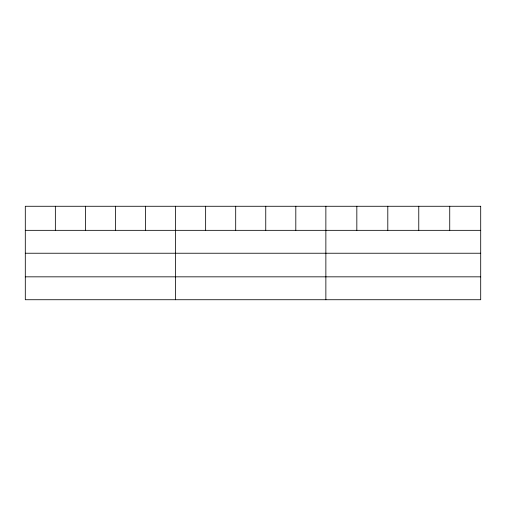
<?xml version="1.0" encoding="UTF-8"?>
<svg xmlns="http://www.w3.org/2000/svg" width="506" height="506" viewBox="0 0 506 506"><rect width="100%" height="100%" fill="white"/><g stroke="black" fill="none" stroke-linecap="round" stroke-linejoin="round"><path stroke-width="0.76" d="M25.3 230.338L480.7 230.338M25.3 253.234L480.7 253.234M25.3 276.833L480.7 276.833M449.733 206.271L449.733 230.338M418.766 206.271L418.766 230.338M387.798 206.271L387.798 230.338M356.831 206.271L356.831 230.338M325.864 206.271L325.864 299.729M295.808 206.271L295.808 230.338M265.751 206.271L265.751 230.338M235.695 206.271L235.695 230.338M205.638 206.271L205.638 230.338M175.582 206.271L175.582 299.729M145.526 206.271L145.526 230.338M115.469 206.271L115.469 230.338M85.413 206.271L85.413 230.338M55.356 206.271L55.356 230.338M480.7 206.271L25.3 206.271L25.3 299.729L480.7 299.729L480.7 206.271"/></g></svg>
